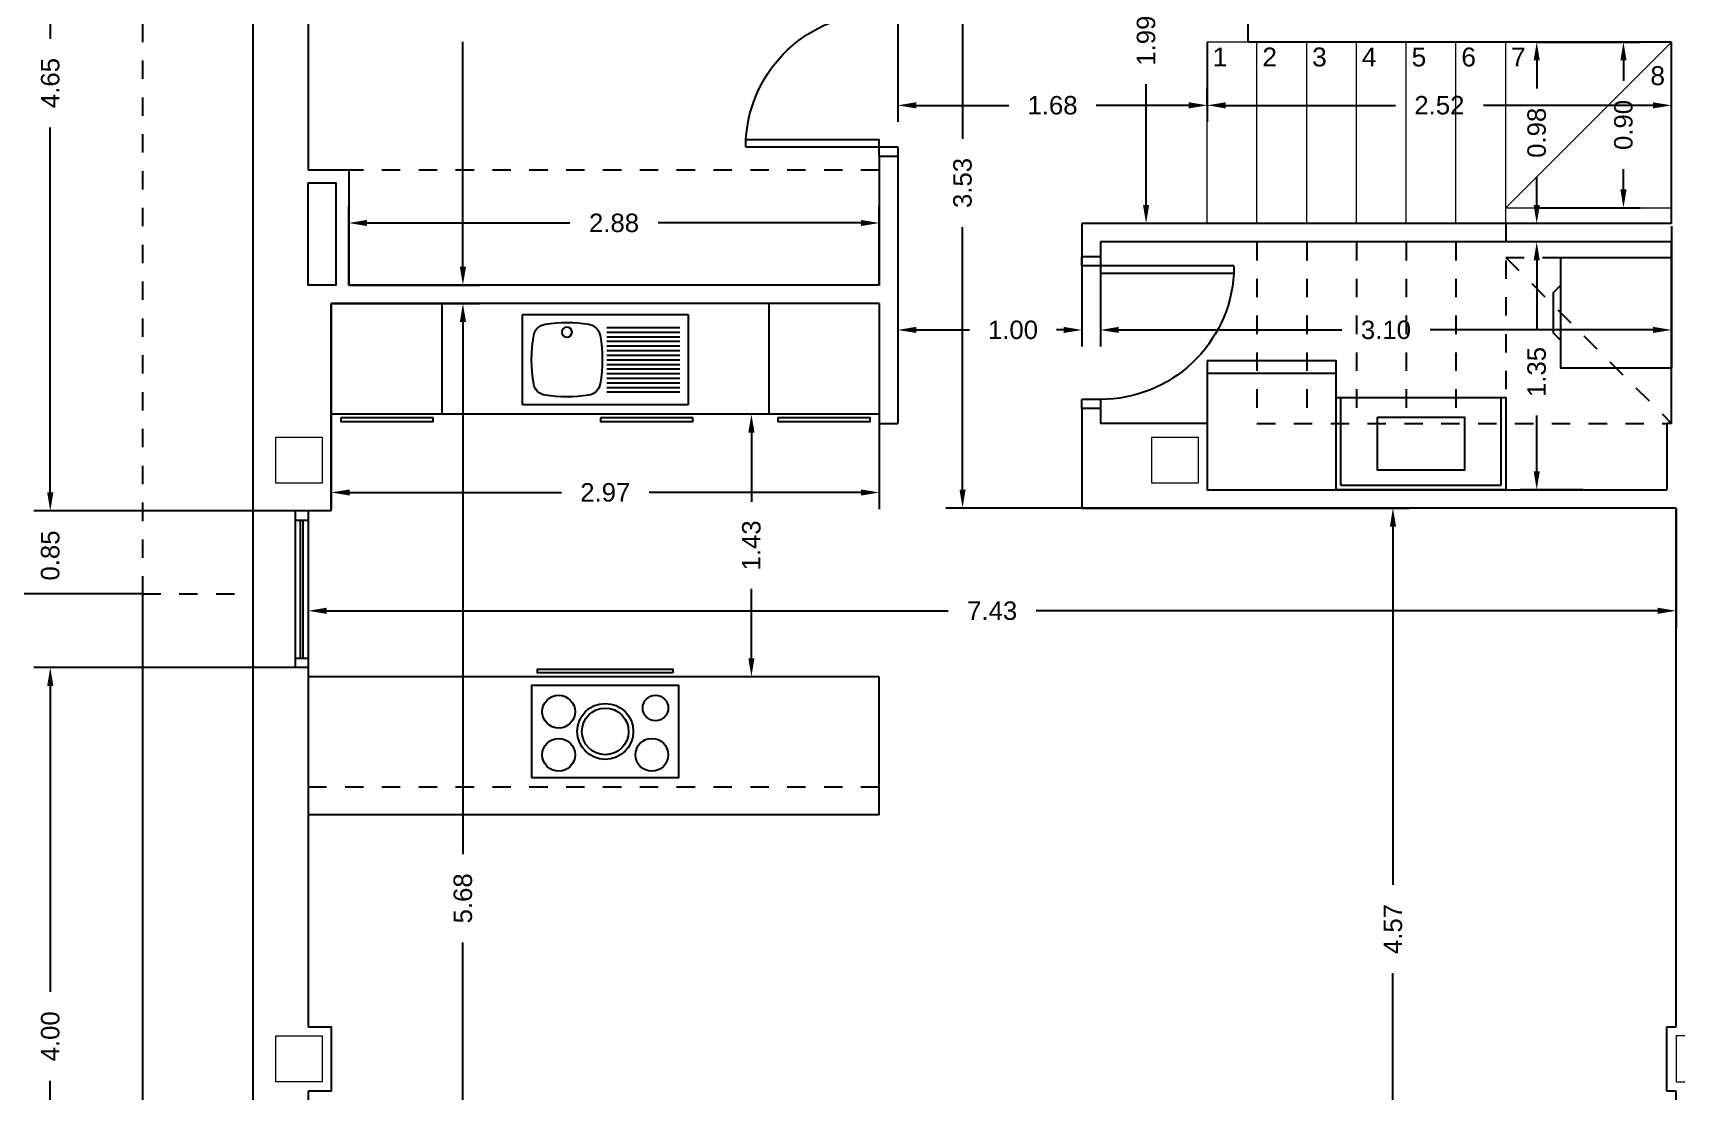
# Model space of a CAD drawing. Header units: millimetres. Extents: x 441156 to 441653, y 4514887 to 4515266.
# Drawn here: x 441298.74 to 441307.66, y 4515206.7 to 4515212.45 of the extents above; entities that cross this region are included whole.
import ezdxf
from ezdxf.enums import TextEntityAlignment as Align

# ---------------------------------------------------------------- set-up
doc = ezdxf.new("R2010")
doc.units = ezdxf.units.MM
doc.linetypes.add('CONTINUA', pattern=[0])
doc.linetypes.add('RAYITAS', pattern=[0.375, 0.25, -0.125])
for name, color, linetype in [('01_cotas', 254, 'Continuous'), ('01_muros', 1, 'Continuous'), ('01_proyección', 4, 'RAYITAS'), ('01_puertas', 2, 'Continuous'), ('01_sanitarios', 250, 'Continuous'), ('01_tabiques', 3, 'Continuous'), ('01_textos', 7, 'Continuous'), ('01_ventanas', 2, 'Continuous')]:
    doc.layers.add(name, color=color, linetype=linetype)
doc.layers.add('01_pilares baja', color=5, linetype='Continuous', lineweight=20)
doc.layers.add('01_varios', color=4, linetype='Continuous', lineweight=0)
doc.styles.add('Estilo1', font='swissel.ttf')
doc.styles.add('NIEVES2', font='sanss___.ttf')
doc.styles.add('ROMANS', font='romans')
doc.dimstyles.new('DECIMAL-50', dxfattribs={"dimtxt": 0.08, "dimasz": 0.15, "dimexe": 0.09, "dimexo": 0, "dimgap": 0.09, "dimtad": 0, "dimzin": 0, "dimdsep": 46, "dimtxsty": 'ROMANS', "dimcen": 0.09, "dimclrt": 6, "dimadec": 0, "dimazin": 0, "dimtfac": 1.38, "dimtix": 1, "dimtofl": 0, "dimtmove": 2, "dimatfit": 3, "dimldrblk": 'OBLIQUE', "dimfxl": 1, "dimtolj": 1, "dimtzin": 0, "dimarcsym": 0})

# ---------------------------------------------------------------- blocks, each defined once
blk = doc.blocks.new('*D90')
at = {"layer": '01_cotas', "color": 0, "linetype": 'CONTINUA', "lineweight": -2, "transparency": 16777216}
for p, q in [((441299.9321, 4515214.498), (441298.7421, 4515214.498)), ((441299.9321, 4515209.853), (441298.7421, 4515209.853))]:
    blk.add_line(p, q, dxfattribs=at)
at = {"layer": '01_cotas', "color": 0, "lineweight": -2, "transparency": 16777216}
for p, q in [((441298.8321, 4515214.398), (441298.8321, 4515212.4163)), ((441298.8321, 4515209.953), (441298.8321, 4515211.9348))]:
    blk.add_line(p, q, dxfattribs=at)
at = {"layer": '01_cotas', "color": 0, "transparency": 16777216}
for points in [[(441298.8155, 4515214.398), (441298.8488, 4515214.398), (441298.8321, 4515214.498)], [(441298.8155, 4515209.953), (441298.8488, 4515209.953), (441298.8321, 4515209.853)]]:
    blk.add_solid(points, dxfattribs=at)
at = {"layer": '01_cotas', "color": 7, "transparency": 16777216, "insert": (441298.8321, 4515212.1755), "char_height": 0.1, "attachment_point": 5, "rotation": 90, "style": 'Estilo1'}
blk.add_mtext('\\A1;4.65', dxfattribs=at)
blk = doc.blocks.new('*D88')
at = {"layer": '01_cotas', "color": 0, "linetype": 'CONTINUA', "lineweight": -2, "transparency": 16777216}
for p, q in [((441299.9321, 4515214.498), (441298.2421, 4515214.498)), ((441299.9321, 4515204.998), (441298.2421, 4515204.998))]:
    blk.add_line(p, q, dxfattribs=at)
at = {"layer": '01_cotas', "color": 0, "lineweight": -2, "transparency": 16777216}
for p, q in [((441298.3321, 4515214.398), (441298.3321, 4515209.9888)), ((441298.3321, 4515205.098), (441298.3321, 4515209.5073))]:
    blk.add_line(p, q, dxfattribs=at)
at = {"layer": '01_cotas', "color": 0, "transparency": 16777216}
for points in [[(441298.3155, 4515214.398), (441298.3488, 4515214.398), (441298.3321, 4515214.498)], [(441298.3155, 4515205.098), (441298.3488, 4515205.098), (441298.3321, 4515204.998)]]:
    blk.add_solid(points, dxfattribs=at)
at = {"layer": '01_cotas', "color": 7, "transparency": 16777216, "insert": (441298.3321, 4515209.748), "char_height": 0.1, "attachment_point": 5, "rotation": 90, "style": 'Estilo1'}
blk.add_mtext('\\A1;9.50', dxfattribs=at)
blk = doc.blocks.new('*D92')
at = {"layer": '01_cotas', "color": 0, "linetype": 'CONTINUA', "lineweight": -2, "transparency": 16777216}
for p, q in [((441299.3321, 4515215.098), (441297.7421, 4515215.098)), ((441299.3321, 4515209.403), (441297.7421, 4515209.403))]:
    blk.add_line(p, q, dxfattribs=at)
at = {"layer": '01_cotas', "color": 0, "lineweight": -2, "transparency": 16777216}
for p, q in [((441297.8321, 4515214.998), (441297.8321, 4515212.4906)), ((441297.8321, 4515209.503), (441297.8321, 4515212.0104))]:
    blk.add_line(p, q, dxfattribs=at)
at = {"layer": '01_cotas', "color": 0, "transparency": 16777216}
for points in [[(441297.8155, 4515214.998), (441297.8488, 4515214.998), (441297.8321, 4515215.098)], [(441297.8155, 4515209.503), (441297.8488, 4515209.503), (441297.8321, 4515209.403)]]:
    blk.add_solid(points, dxfattribs=at)
at = {"layer": '01_cotas', "color": 7, "transparency": 16777216, "insert": (441297.8321, 4515212.2505), "char_height": 0.1, "attachment_point": 5, "rotation": 90, "style": 'Estilo1'}
blk.add_mtext('\\A1;5.70', dxfattribs=at)
blk = doc.blocks.new('*D95')
at = {"layer": '01_cotas', "color": 0, "linetype": 'CONTINUA', "lineweight": -2, "transparency": 16777216}
for p, q in [((441300.3571, 4515214.198), (441301.1619, 4515214.198)), ((441300.4521, 4515211.078), (441301.1619, 4515211.078))]:
    blk.add_line(p, q, dxfattribs=at)
at = {"layer": '01_cotas', "color": 0, "lineweight": -2, "transparency": 16777216}
for p, q in [((441301.0719, 4515214.098), (441301.0719, 4515212.8771)), ((441301.0719, 4515211.178), (441301.0719, 4515212.399))]:
    blk.add_line(p, q, dxfattribs=at)
at = {"layer": '01_cotas', "color": 0, "transparency": 16777216}
for points in [[(441301.0552, 4515214.098), (441301.0886, 4515214.098), (441301.0719, 4515214.198)], [(441301.0552, 4515211.178), (441301.0886, 4515211.178), (441301.0719, 4515211.078)]]:
    blk.add_solid(points, dxfattribs=at)
at = {"layer": '01_cotas', "color": 7, "transparency": 16777216, "insert": (441301.0719, 4515212.638), "char_height": 0.1, "attachment_point": 5, "rotation": 90, "style": 'Estilo1'}
blk.add_mtext('\\A1;3.12', dxfattribs=at)
blk = doc.blocks.new('*D97')
at = {"layer": '01_cotas', "color": 0, "linetype": 'CONTINUA', "lineweight": -2, "transparency": 16777216}
for p, q in [((441303.4321, 4515212.6036), (441303.4321, 4515211.9645)), ((441305.1121, 4515212.398), (441305.1121, 4515211.9645))]:
    blk.add_line(p, q, dxfattribs=at)
at = {"layer": '01_cotas', "color": 0, "lineweight": -2, "transparency": 16777216}
for p, q in [((441303.5321, 4515212.0545), (441304.0357, 4515212.0545)), ((441305.0121, 4515212.0545), (441304.5086, 4515212.0545))]:
    blk.add_line(p, q, dxfattribs=at)
at = {"layer": '01_cotas', "color": 0, "transparency": 16777216}
for points in [[(441303.5321, 4515212.0712), (441303.5321, 4515212.0379), (441303.4321, 4515212.0545)], [(441305.0121, 4515212.0712), (441305.0121, 4515212.0379), (441305.1121, 4515212.0545)]]:
    blk.add_solid(points, dxfattribs=at)
at = {"layer": '01_cotas', "color": 7, "transparency": 16777216, "insert": (441304.2721, 4515212.0545), "char_height": 0.1, "attachment_point": 5, "style": 'Estilo1'}
blk.add_mtext('\\A1;1.68', dxfattribs=at)
blk = doc.blocks.new('*D98')
at = {"layer": '01_cotas', "color": 0, "linetype": 'CONTINUA', "lineweight": -2, "transparency": 16777216}
for p, q in [((441300.4521, 4515211.078), (441300.4521, 4515211.5059)), ((441303.3321, 4515211.078), (441303.3321, 4515211.5059))]:
    blk.add_line(p, q, dxfattribs=at)
at = {"layer": '01_cotas', "color": 0, "lineweight": -2, "transparency": 16777216}
for p, q in [((441300.5521, 4515211.4159), (441301.6519, 4515211.4159)), ((441303.2321, 4515211.4159), (441302.1323, 4515211.4159))]:
    blk.add_line(p, q, dxfattribs=at)
at = {"layer": '01_cotas', "color": 0, "transparency": 16777216}
for points in [[(441300.5521, 4515211.4326), (441300.5521, 4515211.3992), (441300.4521, 4515211.4159)], [(441303.2321, 4515211.4326), (441303.2321, 4515211.3992), (441303.3321, 4515211.4159)]]:
    blk.add_solid(points, dxfattribs=at)
at = {"layer": '01_cotas', "color": 7, "transparency": 16777216, "insert": (441301.8921, 4515211.4159), "char_height": 0.1, "attachment_point": 5, "style": 'Estilo1'}
blk.add_mtext('\\A1;2.88', dxfattribs=at)
blk = doc.blocks.new('*D99')
at = {"layer": '01_cotas', "color": 0, "linetype": 'CONTINUA', "lineweight": -2, "transparency": 16777216}
for p, q in [((441303.4321, 4515211.498), (441303.4321, 4515210.7453)), ((441304.4321, 4515211.323), (441304.4321, 4515210.7453))]:
    blk.add_line(p, q, dxfattribs=at)
at = {"layer": '01_cotas', "color": 0, "lineweight": -2, "transparency": 16777216}
for p, q in [((441303.5321, 4515210.8353), (441303.8214, 4515210.8353)), ((441304.3321, 4515210.8353), (441304.2941, 4515210.8353))]:
    blk.add_line(p, q, dxfattribs=at)
at = {"layer": '01_cotas', "color": 0, "transparency": 16777216}
for points in [[(441303.5321, 4515210.852), (441303.5321, 4515210.8187), (441303.4321, 4515210.8353)], [(441304.3321, 4515210.852), (441304.3321, 4515210.8187), (441304.4321, 4515210.8353)]]:
    blk.add_solid(points, dxfattribs=at)
at = {"layer": '01_cotas', "color": 7, "transparency": 16777216, "insert": (441304.0577, 4515210.8353), "char_height": 0.1, "attachment_point": 5, "style": 'Estilo1'}
blk.add_mtext('\\A1;1.00', dxfattribs=at)
blk = doc.blocks.new('*D100')
at = {"layer": '01_cotas', "color": 0, "linetype": 'CONTINUA', "lineweight": -2, "transparency": 16777216}
for p, q in [((441304.5321, 4515211.313), (441304.5321, 4515210.7453)), ((441307.6321, 4515211.398), (441307.6321, 4515210.7453))]:
    blk.add_line(p, q, dxfattribs=at)
at = {"layer": '01_cotas', "color": 0, "lineweight": -2, "transparency": 16777216}
for p, q in [((441304.6321, 4515210.8353), (441305.842, 4515210.8353)), ((441307.5321, 4515210.8353), (441306.3222, 4515210.8353))]:
    blk.add_line(p, q, dxfattribs=at)
at = {"layer": '01_cotas', "color": 0, "transparency": 16777216}
for points in [[(441304.6321, 4515210.852), (441304.6321, 4515210.8187), (441304.5321, 4515210.8353)], [(441307.5321, 4515210.852), (441307.5321, 4515210.8187), (441307.6321, 4515210.8353)]]:
    blk.add_solid(points, dxfattribs=at)
at = {"layer": '01_cotas', "color": 7, "transparency": 16777216, "insert": (441306.0821, 4515210.8353), "char_height": 0.1, "attachment_point": 5, "style": 'Estilo1'}
blk.add_mtext('\\A1;3.10', dxfattribs=at)
blk = doc.blocks.new('*D101')
at = {"layer": '01_cotas', "color": 0, "linetype": 'CONTINUA', "lineweight": -2, "transparency": 16777216}
for p, q in [((441307.1521, 4515211.313), (441306.8104, 4515211.313)), ((441307.1521, 4515209.968), (441306.8104, 4515209.968))]:
    blk.add_line(p, q, dxfattribs=at)
at = {"layer": '01_cotas', "color": 0, "lineweight": -2, "transparency": 16777216}
for p, q in [((441306.9004, 4515211.213), (441306.9004, 4515210.8435)), ((441306.9004, 4515210.068), (441306.9004, 4515210.3707))]:
    blk.add_line(p, q, dxfattribs=at)
at = {"layer": '01_cotas', "color": 0, "transparency": 16777216}
for points in [[(441306.8837, 4515211.213), (441306.9171, 4515211.213), (441306.9004, 4515211.313)], [(441306.8837, 4515210.068), (441306.9171, 4515210.068), (441306.9004, 4515209.968)]]:
    blk.add_solid(points, dxfattribs=at)
at = {"layer": '01_cotas', "color": 7, "transparency": 16777216, "insert": (441306.9004, 4515210.6071), "char_height": 0.1, "attachment_point": 5, "rotation": 90, "style": 'Estilo1'}
blk.add_mtext('\\A1;1.35', dxfattribs=at)
blk = doc.blocks.new('*D104')
at = {"layer": '01_cotas', "color": 0, "linetype": 'CONTINUA', "lineweight": -2, "transparency": 16777216}
for p, q in [((441304.7994, 4515213.398), (441304.6901, 4515213.398)), ((441304.7994, 4515211.413), (441304.6901, 4515211.413))]:
    blk.add_line(p, q, dxfattribs=at)
at = {"layer": '01_cotas', "color": 0, "lineweight": -2, "transparency": 16777216}
for p, q in [((441304.7801, 4515213.298), (441304.7801, 4515212.642)), ((441304.7801, 4515211.513), (441304.7801, 4515212.1691))]:
    blk.add_line(p, q, dxfattribs=at)
at = {"layer": '01_cotas', "color": 0, "transparency": 16777216}
for points in [[(441304.7634, 4515213.298), (441304.7967, 4515213.298), (441304.7801, 4515213.398)], [(441304.7634, 4515211.513), (441304.7967, 4515211.513), (441304.7801, 4515211.413)]]:
    blk.add_solid(points, dxfattribs=at)
at = {"layer": '01_cotas', "color": 7, "transparency": 16777216, "insert": (441304.7801, 4515212.4055), "char_height": 0.1, "attachment_point": 5, "rotation": 90, "style": 'Estilo1'}
blk.add_mtext('\\A1;1.99', dxfattribs=at)
blk = doc.blocks.new('*D105')
at = {"layer": '01_cotas', "color": 0, "linetype": 'CONTINUA', "lineweight": -2, "transparency": 16777216}
for p, q in [((441300.2321, 4515209.853), (441300.2321, 4515209.2205)), ((441307.6571, 4515209.868), (441307.6571, 4515209.2205))]:
    blk.add_line(p, q, dxfattribs=at)
at = {"layer": '01_cotas', "color": 0, "lineweight": -2, "transparency": 16777216}
for p, q in [((441300.3321, 4515209.3105), (441303.7051, 4515209.3105)), ((441307.5571, 4515209.3105), (441304.1842, 4515209.3105))]:
    blk.add_line(p, q, dxfattribs=at)
at = {"layer": '01_cotas', "color": 0, "transparency": 16777216}
for points in [[(441300.3321, 4515209.3272), (441300.3321, 4515209.2939), (441300.2321, 4515209.3105)], [(441307.5571, 4515209.3272), (441307.5571, 4515209.2939), (441307.6571, 4515209.3105)]]:
    blk.add_solid(points, dxfattribs=at)
at = {"layer": '01_cotas', "color": 7, "transparency": 16777216, "insert": (441303.9446, 4515209.3105), "char_height": 0.1, "attachment_point": 5, "style": 'Estilo1'}
blk.add_mtext('\\A1;7.43', dxfattribs=at)
blk = doc.blocks.new('*D106')
at = {"layer": '01_cotas', "color": 0, "linetype": 'CONTINUA', "lineweight": -2, "transparency": 16777216}
for p, q in [((441304.4321, 4515209.868), (441306.21, 4515209.868)), ((441305.212, 4515205.2979), (441306.21, 4515205.2979))]:
    blk.add_line(p, q, dxfattribs=at)
at = {"layer": '01_cotas', "color": 0, "lineweight": -2, "transparency": 16777216}
for p, q in [((441306.12, 4515209.768), (441306.12, 4515207.8221)), ((441306.12, 4515205.3979), (441306.12, 4515207.3438))]:
    blk.add_line(p, q, dxfattribs=at)
at = {"layer": '01_cotas', "color": 0, "transparency": 16777216}
for points in [[(441306.1034, 4515209.768), (441306.1367, 4515209.768), (441306.12, 4515209.868)], [(441306.1034, 4515205.3979), (441306.1367, 4515205.3979), (441306.12, 4515205.2979)]]:
    blk.add_solid(points, dxfattribs=at)
at = {"layer": '01_cotas', "color": 7, "transparency": 16777216, "insert": (441306.12, 4515207.583), "char_height": 0.1, "attachment_point": 5, "rotation": 90, "style": 'Estilo1'}
blk.add_mtext('\\A1;4.57', dxfattribs=at)
blk = doc.blocks.new('*D107')
at = {"layer": '01_cotas', "color": 0, "linetype": 'CONTINUA', "lineweight": -2, "transparency": 16777216}
for p, q in [((441300.3571, 4515210.978), (441301.1619, 4515210.978)), ((441300.5271, 4515205.298), (441301.1619, 4515205.298))]:
    blk.add_line(p, q, dxfattribs=at)
at = {"layer": '01_cotas', "color": 0, "lineweight": -2, "transparency": 16777216}
for p, q in [((441301.0719, 4515210.878), (441301.0719, 4515207.9897)), ((441301.0719, 4515205.398), (441301.0719, 4515207.5093))]:
    blk.add_line(p, q, dxfattribs=at)
at = {"layer": '01_cotas', "color": 0, "transparency": 16777216}
for points in [[(441301.0552, 4515210.878), (441301.0886, 4515210.878), (441301.0719, 4515210.978)], [(441301.0552, 4515205.398), (441301.0886, 4515205.398), (441301.0719, 4515205.298)]]:
    blk.add_solid(points, dxfattribs=at)
at = {"layer": '01_cotas', "color": 7, "transparency": 16777216, "insert": (441301.0719, 4515207.7495), "char_height": 0.1, "attachment_point": 5, "rotation": 90, "style": 'Estilo1'}
blk.add_mtext('\\A1;5.68', dxfattribs=at)
blk = doc.blocks.new('*D108')
at = {"layer": '01_cotas', "color": 0, "linetype": 'CONTINUA', "lineweight": -2, "transparency": 16777216}
for p, q in [((441300.3571, 4515210.978), (441300.3571, 4515209.8629)), ((441303.3321, 4515210.978), (441303.3321, 4515209.8629))]:
    blk.add_line(p, q, dxfattribs=at)
at = {"layer": '01_cotas', "color": 0, "lineweight": -2, "transparency": 16777216}
for p, q in [((441300.4571, 4515209.9529), (441301.6061, 4515209.9529)), ((441303.2321, 4515209.9529), (441302.0832, 4515209.9529))]:
    blk.add_line(p, q, dxfattribs=at)
at = {"layer": '01_cotas', "color": 0, "transparency": 16777216}
for points in [[(441300.4571, 4515209.9695), (441300.4571, 4515209.9362), (441300.3571, 4515209.9529)], [(441303.2321, 4515209.9695), (441303.2321, 4515209.9362), (441303.3321, 4515209.9529)]]:
    blk.add_solid(points, dxfattribs=at)
at = {"layer": '01_cotas', "color": 7, "transparency": 16777216, "insert": (441301.8446, 4515209.9529), "char_height": 0.1, "attachment_point": 5, "style": 'Estilo1'}
blk.add_mtext('\\A1;2.97', dxfattribs=at)
blk = doc.blocks.new('*D109')
at = {"layer": '01_cotas', "color": 0, "linetype": 'CONTINUA', "lineweight": -2, "transparency": 16777216}
for p, q in [((441302.7321, 4515210.378), (441302.5478, 4515210.378)), ((441302.9, 4515208.953), (441302.5478, 4515208.953))]:
    blk.add_line(p, q, dxfattribs=at)
at = {"layer": '01_cotas', "color": 0, "lineweight": -2, "transparency": 16777216}
for p, q in [((441302.6378, 4515210.278), (441302.6378, 4515209.9018)), ((441302.6378, 4515209.053), (441302.6378, 4515209.4292))]:
    blk.add_line(p, q, dxfattribs=at)
at = {"layer": '01_cotas', "color": 0, "transparency": 16777216}
for points in [[(441302.6211, 4515210.278), (441302.6544, 4515210.278), (441302.6378, 4515210.378)], [(441302.6211, 4515209.053), (441302.6544, 4515209.053), (441302.6378, 4515208.953)]]:
    blk.add_solid(points, dxfattribs=at)
at = {"layer": '01_cotas', "color": 7, "transparency": 16777216, "insert": (441302.6378, 4515209.6655), "char_height": 0.1, "attachment_point": 5, "rotation": 90, "style": 'Estilo1'}
blk.add_mtext('\\A1;1.43', dxfattribs=at)
blk = doc.blocks.new('*D110')
at = {"layer": '01_cotas', "color": 0, "linetype": 'CONTINUA', "lineweight": -2, "transparency": 16777216}
for p, q in [((441305.1121, 4515212.0545), (441305.1121, 4515212.1445)), ((441307.6321, 4515212.0545), (441307.6321, 4515212.1445))]:
    blk.add_line(p, q, dxfattribs=at)
at = {"layer": '01_cotas', "color": 0, "lineweight": -2, "transparency": 16777216}
for p, q in [((441305.2121, 4515212.0545), (441306.133, 4515212.0545)), ((441307.5321, 4515212.0545), (441306.6112, 4515212.0545))]:
    blk.add_line(p, q, dxfattribs=at)
at = {"layer": '01_cotas', "color": 0, "transparency": 16777216}
for points in [[(441305.2121, 4515212.0712), (441305.2121, 4515212.0379), (441305.1121, 4515212.0545)], [(441307.5321, 4515212.0712), (441307.5321, 4515212.0379), (441307.6321, 4515212.0545)]]:
    blk.add_solid(points, dxfattribs=at)
at = {"layer": '01_cotas', "color": 7, "transparency": 16777216, "insert": (441306.3721, 4515212.0545), "char_height": 0.1, "attachment_point": 5, "style": 'Estilo1'}
blk.add_mtext('\\A1;2.52', dxfattribs=at)
blk = doc.blocks.new('*D93')
at = {"layer": '01_cotas', "color": 0, "linetype": 'CONTINUA', "lineweight": -2, "transparency": 16777216}
for p, q in [((441304.4321, 4515213.398), (441303.6939, 4515213.398)), ((441304.4321, 4515209.868), (441303.6939, 4515209.868))]:
    blk.add_line(p, q, dxfattribs=at)
at = {"layer": '01_cotas', "color": 0, "lineweight": -2, "transparency": 16777216}
for p, q in [((441303.7839, 4515213.298), (441303.7839, 4515211.8731)), ((441303.7839, 4515209.968), (441303.7839, 4515211.393))]:
    blk.add_line(p, q, dxfattribs=at)
at = {"layer": '01_cotas', "color": 0, "transparency": 16777216}
for points in [[(441303.7672, 4515213.298), (441303.8006, 4515213.298), (441303.7839, 4515213.398)], [(441303.7672, 4515209.968), (441303.8006, 4515209.968), (441303.7839, 4515209.868)]]:
    blk.add_solid(points, dxfattribs=at)
at = {"layer": '01_cotas', "color": 7, "transparency": 16777216, "insert": (441303.7839, 4515211.633), "char_height": 0.1, "attachment_point": 5, "rotation": 90, "style": 'Estilo1'}
blk.add_mtext('\\A1;3.53', dxfattribs=at)
blk = doc.blocks.new('*D125')
at = {"layer": '01_cotas', "color": 0, "linetype": 'CONTINUA', "lineweight": -2, "transparency": 16777216}
for p, q in [((441299.3321, 4515209.403), (441299.3321, 4515200.908)), ((441299.9321, 4515209.403), (441299.9321, 4515200.908))]:
    blk.add_line(p, q, dxfattribs=at)
at = {"layer": '01_cotas', "color": 0, "lineweight": -2, "transparency": 16777216}
for p, q in [((441299.2321, 4515200.998), (441299.1321, 4515200.998)), ((441300.0321, 4515200.998), (441300.1321, 4515200.998))]:
    blk.add_line(p, q, dxfattribs=at)
at = {"layer": '01_cotas', "color": 0, "transparency": 16777216}
for points in [[(441299.2321, 4515201.0147), (441299.2321, 4515200.9813), (441299.3321, 4515200.998)], [(441300.0321, 4515201.0147), (441300.0321, 4515200.9813), (441299.9321, 4515200.998)]]:
    blk.add_solid(points, dxfattribs=at)
at = {"layer": '01_cotas', "color": 7, "transparency": 16777216, "insert": (441299.6321, 4515200.998), "char_height": 0.1, "attachment_point": 5, "style": 'Estilo1'}
blk.add_mtext('\\A1;0.60', dxfattribs=at)
blk = doc.blocks.new('*D233')
at = {"layer": '01_cotas', "color": 0, "lineweight": -2, "transparency": 16777216}
for p, q in [((441298.8321, 4515209.953), (441298.8321, 4515210.053)), ((441298.8321, 4515208.903), (441298.8321, 4515208.803))]:
    blk.add_line(p, q, dxfattribs=at)
at = {"layer": '01_cotas', "color": 0, "linetype": 'CONTINUA', "lineweight": -2, "transparency": 16777216}
for p, q in [((441299.9321, 4515209.853), (441298.7421, 4515209.853)), ((441299.9321, 4515209.003), (441298.7421, 4515209.003))]:
    blk.add_line(p, q, dxfattribs=at)
at = {"layer": '01_cotas', "color": 0, "transparency": 16777216}
for points in [[(441298.8155, 4515209.953), (441298.8488, 4515209.953), (441298.8321, 4515209.853)], [(441298.8155, 4515208.903), (441298.8488, 4515208.903), (441298.8321, 4515209.003)]]:
    blk.add_solid(points, dxfattribs=at)
at = {"layer": '01_cotas', "color": 7, "transparency": 16777216, "insert": (441298.8321, 4515209.6108), "char_height": 0.1, "attachment_point": 5, "rotation": 90, "style": 'Estilo1'}
blk.add_mtext('\\A1;0.85', dxfattribs=at)
blk = doc.blocks.new('*D234')
at = {"layer": '01_cotas', "color": 0, "linetype": 'CONTINUA', "lineweight": -2, "transparency": 16777216}
for p, q in [((441299.9321, 4515209.003), (441298.7421, 4515209.003)), ((441299.9321, 4515204.998), (441298.7421, 4515204.998))]:
    blk.add_line(p, q, dxfattribs=at)
at = {"layer": '01_cotas', "color": 0, "lineweight": -2, "transparency": 16777216}
for p, q in [((441298.8321, 4515208.903), (441298.8321, 4515207.2413)), ((441298.8321, 4515205.098), (441298.8321, 4515206.7598))]:
    blk.add_line(p, q, dxfattribs=at)
at = {"layer": '01_cotas', "color": 0, "transparency": 16777216}
for points in [[(441298.8155, 4515208.903), (441298.8488, 4515208.903), (441298.8321, 4515209.003)], [(441298.8155, 4515205.098), (441298.8488, 4515205.098), (441298.8321, 4515204.998)]]:
    blk.add_solid(points, dxfattribs=at)
at = {"layer": '01_cotas', "color": 7, "transparency": 16777216, "insert": (441298.8321, 4515207.0005), "char_height": 0.1, "attachment_point": 5, "rotation": 90, "style": 'Estilo1'}
blk.add_mtext('\\A1;4.00', dxfattribs=at)
blk = doc.blocks.new('P725-10')
for p, q in [((-0.05, 0.8238), (-0.0914, 0.8238)), ((-0.0914, 0.8238), (-0.0914, 0.1)), ((-0.05, 0.8238), (-0.05, 0)), ((-0.775, 0.1), (-0.825, 0.1)), ((-0.775, 0.1), (-0.775, 0)), ((0, 0.1), (-0.0914, 0.1)), ((-0.825, 0), (-0.775, 0)), ((-0.05, 0), (0, 0))]:
    blk.add_line(p, q)
blk.add_arc((-0.05, 0.1), 0.725, 93.27583, 180)
blk = doc.blocks.new('5-fuegos')
blk.add_lwpolyline([(-0.4, -0.25), (0.4, -0.25), (0.4, 0.25), (-0.4, 0.25)], close=True)
for centre, radius in [((-0.2528, 0.1071), 0.089), ((0.2726, 0.1268), 0.0693), ((0, 0), 0.1518), ((0, 0), 0.1268), ((-0.2528, -0.1268), 0.089), ((0.2528, -0.1268), 0.089)]:
    blk.add_circle(centre, radius)
blk = doc.blocks.new('A$C0D2B3CAA')
at = {"layer": '01_sanitarios', "ltscale": 0.5}
for p, q in [((0.49, 0.9), (0, 0.9)), ((0, 0.9), (0, 0)), ((0.49, 0), (0.49, 0.9)), ((0.07, 0.459), (0.07, 0.855)), ((0.095, 0.459), (0.095, 0.855)), ((0.12, 0.459), (0.12, 0.855)), ((0.145, 0.459), (0.145, 0.855)), ((0.17, 0.459), (0.17, 0.855)), ((0.195, 0.459), (0.195, 0.855)), ((0.22, 0.459), (0.22, 0.855)), ((0.245, 0.459), (0.245, 0.855)), ((0.27, 0.459), (0.27, 0.855)), ((0.295, 0.459), (0.295, 0.855)), ((0.32, 0.459), (0.32, 0.855)), ((0.345, 0.459), (0.345, 0.855)), ((0.37, 0.459), (0.37, 0.855)), ((0.395, 0.459), (0.395, 0.855)), ((0.42, 0.459), (0.42, 0.855)), ((0, 0), (0.49, 0))]:
    blk.add_line(p, q, dxfattribs=at)
blk.add_circle((0.3944, 0.242), 0.0275, dxfattribs=at)
for centre, radius, start, end in [((0.793, 0.242), 0.75, 170.92128, 189.07872), ((0.1265, 0.3485), 0.075, 100.11478, 170.92128), ((0.245, -0.316), 0.75, 79.88522, 100.11478), ((0.3635, 0.3485), 0.075, 9.07872, 79.88522), ((-0.303, 0.242), 0.75, 350.92128, 9.07872), ((0.1265, 0.1355), 0.075, 189.07872, 259.88522), ((0.3635, 0.1355), 0.075, 280.11478, 350.92128), ((0.245, 0.8), 0.75, 259.88522, 280.11478)]:
    blk.add_arc(centre, radius, start, end, dxfattribs=at)
blk = doc.blocks.new('lavadora')
blk.add_lwpolyline([(0.6, 0), (0, 0), (0, 0.6), (0.6, 0.6)], close=True)
blk.add_lwpolyline([(0.6, 0.45), (0.64, 0.41), (0.64, 0.19), (0.6, 0.15)])
blk = doc.blocks.new('*D582')
at = {"layer": '01_cotas', "color": 0, "linetype": 'CONTINUA', "lineweight": -2, "transparency": 16777216}
for p, q in [((441306.9004, 4515212.398), (441307.4611, 4515212.398)), ((441306.9004, 4515211.498), (441307.4611, 4515211.498))]:
    blk.add_line(p, q, dxfattribs=at)
at = {"layer": '01_cotas', "color": 0, "lineweight": -2, "transparency": 16777216}
for p, q in [((441307.3711, 4515212.298), (441307.3711, 4515212.188)), ((441307.3711, 4515211.598), (441307.3711, 4515211.708))]:
    blk.add_line(p, q, dxfattribs=at)
at = {"layer": '01_cotas', "color": 0, "transparency": 16777216}
for points in [[(441307.3545, 4515212.298), (441307.3878, 4515212.298), (441307.3711, 4515212.398)], [(441307.3545, 4515211.598), (441307.3878, 4515211.598), (441307.3711, 4515211.498)]]:
    blk.add_solid(points, dxfattribs=at)
at = {"layer": '01_cotas', "color": 7, "transparency": 16777216, "insert": (441307.3711, 4515211.948), "char_height": 0.1, "attachment_point": 5, "rotation": 90, "style": 'Estilo1'}
blk.add_mtext('\\A1;0.90', dxfattribs=at)
blk = doc.blocks.new('*D583')
at = {"layer": '01_cotas', "color": 0, "linetype": 'CONTINUA', "lineweight": -2, "transparency": 16777216}
for p, q in [((441306.9004, 4515212.398), (441306.8104, 4515212.398)), ((441306.9004, 4515211.413), (441306.8104, 4515211.413))]:
    blk.add_line(p, q, dxfattribs=at)
at = {"layer": '01_cotas', "color": 0, "lineweight": -2, "transparency": 16777216}
for p, q in [((441306.9004, 4515212.298), (441306.9004, 4515212.1456)), ((441306.9004, 4515211.513), (441306.9004, 4515211.6654))]:
    blk.add_line(p, q, dxfattribs=at)
at = {"layer": '01_cotas', "color": 0, "transparency": 16777216}
for points in [[(441306.8837, 4515212.298), (441306.9171, 4515212.298), (441306.9004, 4515212.398)], [(441306.8837, 4515211.513), (441306.9171, 4515211.513), (441306.9004, 4515211.413)]]:
    blk.add_solid(points, dxfattribs=at)
at = {"layer": '01_cotas', "color": 7, "transparency": 16777216, "insert": (441306.9004, 4515211.9055), "char_height": 0.1, "attachment_point": 5, "rotation": 90, "style": 'Estilo1'}
blk.add_mtext('\\A1;0.98', dxfattribs=at)

msp = doc.modelspace()

# ---------------------------------------------------------------- linework, layer by layer
at = {"layer": '01_muros'}
for p, q in [((441299.9321, 4515214.498, 0), (441299.9321, 4515209.853, 0)), ((441300.3571, 4515209.853, 0), (441299.9321, 4515209.853, 0)), ((441300.2321, 4515209.003, 0), (441299.9321, 4515209.003, 0)), ((441299.9321, 4515209.003, 0), (441299.9321, 4515204.998, 0))]:
    msp.add_line(p, q, dxfattribs=at)
at = {"layer": '01_pilares baja'}
for points in [[(441300.3071, 4515210.003), (441300.0571, 4515210.003), (441300.0571, 4515210.253), (441300.3071, 4515210.253), (441300.3071, 4515210.003)], [(441305.062, 4515210.003), (441304.812, 4515210.003), (441304.812, 4515210.253), (441305.062, 4515210.253), (441305.062, 4515210.003)], [(441300.3071, 4515206.753), (441300.0571, 4515206.753), (441300.0571, 4515207.003), (441300.3071, 4515207.003), (441300.3071, 4515206.753)], [(441307.6571, 4515206.753), (441307.9071, 4515206.753), (441307.9071, 4515207.003), (441307.6571, 4515207.003), (441307.6571, 4515206.753)]]:
    msp.add_lwpolyline(points, close=True, dxfattribs=at)
at = {"layer": '01_proyección', "color": 120, "ltscale": 0.25}
for p, q in [((441303.3321, 4515211.703, 0), (441300.4521, 4515211.703, 0)), ((441306.7321, 4515211.413, 0), (441306.7321, 4515210.328, 0)), ((441305.3821, 4515211.313, 0), (441305.3821, 4515210.328, 0)), ((441305.6521, 4515211.313, 0), (441305.6521, 4515210.328, 0)), ((441305.9221, 4515211.313, 0), (441305.9221, 4515210.328, 0)), ((441306.1921, 4515211.313, 0), (441306.1921, 4515210.328, 0)), ((441306.4621, 4515211.313, 0), (441306.4621, 4515210.328, 0)), ((441306.7321, 4515211.228, 0), (441307.6321, 4515211.228, 0)), ((441306.7321, 4515211.228, 0), (441307.6321, 4515210.328, 0)), ((441305.3821, 4515210.328, 0), (441307.6071, 4515210.328, 0)), ((441303.3321, 4515208.353, 0), (441300.2321, 4515208.353, 0))]:
    msp.add_line(p, q, dxfattribs=at)
at = {"layer": '01_proyección', "color": 120, "ltscale": 0.25, "elevation": 0}
msp.add_lwpolyline([(441315.6321, 4515209.403), (441316.2321, 4515209.403), (441316.2321, 4515215.098), (441299.3321, 4515215.098), (441299.3321, 4515209.403), (441299.9321, 4515209.403)], dxfattribs=at)
at = {"layer": '01_sanitarios', "linetype": 'CONTINUA'}
for p, q in [((441300.9571, 4515210.978, 0), (441300.9571, 4515210.378, 0)), ((441302.7321, 4515210.978, 0), (441302.7321, 4515210.378, 0)), ((441305.8121, 4515210.598, 0), (441305.1121, 4515210.598, 0)), ((441305.837, 4515209.993, 0), (441305.837, 4515210.468, 0)), ((441306.7071, 4515209.993, 0), (441306.7071, 4515210.468, 0)), ((441303.3321, 4515210.378, 0), (441300.3571, 4515210.378, 0)), ((441305.837, 4515209.993, 0), (441306.7071, 4515209.993, 0)), ((441303.3321, 4515208.953, 0), (441300.2321, 4515208.953, 0)), ((441303.3321, 4515208.203, 0), (441303.3321, 4515208.953, 0)), ((441303.3321, 4515208.203, 0), (441300.2321, 4515208.203, 0))]:
    msp.add_line(p, q, dxfattribs=at)
at = {"layer": '01_sanitarios', "linetype": 'CONTINUA', "elevation": 0}
for points in [[(441305.1121, 4515210.668), (441305.1121, 4515209.968), (441305.8121, 4515209.968), (441305.8121, 4515210.668)], [(441305.812, 4515210.468), (441306.7321, 4515210.468), (441306.7321, 4515209.968), (441305.812, 4515209.968)], [(441300.4098, 4515210.358), (441300.4098, 4515210.338), (441300.9098, 4515210.338), (441300.9098, 4515210.358)], [(441301.819, 4515210.358), (441301.819, 4515210.338), (441302.319, 4515210.338), (441302.319, 4515210.358)], [(441302.7821, 4515210.358), (441302.7821, 4515210.338), (441303.2821, 4515210.338), (441303.2821, 4515210.358)], [(441306.0359, 4515210.3611), (441306.5082, 4515210.3611), (441306.5082, 4515210.0749), (441306.0359, 4515210.0749)], [(441302.212, 4515208.973), (441301.4772, 4515208.973), (441301.4772, 4515208.9929), (441302.212, 4515208.9929)]]:
    msp.add_lwpolyline(points, close=True, dxfattribs=at)
at = {"layer": '01_tabiques'}
for p, q in [((441300.2321, 4515214.073, 0), (441300.2321, 4515211.703, 0)), ((441305.3321, 4515212.5387, 0), (441305.3321, 4515212.398, 0)), ((441307.6321, 4515212.398, 0), (441305.3321, 4515212.398, 0)), ((441307.6321, 4515211.413, 0), (441307.6321, 4515212.398, 0)), ((441303.3321, 4515211.7786, 0), (441303.3321, 4515211.078, 0)), ((441303.3321, 4515211.7786, 0), (441303.4321, 4515211.7786, 0)), ((441303.4321, 4515211.7786, 0), (441303.4321, 4515210.328, 0)), ((441300.4521, 4515211.703, 0), (441300.2321, 4515211.703, 0)), ((441300.4521, 4515211.703, 0), (441300.4521, 4515211.078, 0)), ((441307.6321, 4515211.413, 0), (441304.4321, 4515211.413, 0)), ((441304.4321, 4515211.413, 0), (441304.4321, 4515211.233, 0)), ((441304.4321, 4515211.413, 0), (441304.4321, 4515211.233, 0)), ((441307.6321, 4515211.313, 0), (441304.5321, 4515211.313, 0)), ((441304.5321, 4515211.313, 0), (441304.5321, 4515211.233, 0)), ((441304.5321, 4515211.313, 0), (441304.5321, 4515211.233, 0)), ((441307.6321, 4515210.328, 0), (441307.6321, 4515211.313, 0)), ((441304.5321, 4515211.233, 0), (441304.4321, 4515211.233, 0)), ((441303.3321, 4515211.078, 0), (441300.4521, 4515211.078, 0)), ((441303.3321, 4515210.978, 0), (441300.3571, 4515210.978, 0)), ((441300.3571, 4515209.853, 0), (441300.3571, 4515210.978, 0)), ((441303.3321, 4515210.978, 0), (441303.3321, 4515210.328, 0)), ((441304.4321, 4515210.408, 0), (441304.4321, 4515209.868, 0)), ((441304.5321, 4515210.408, 0), (441304.4321, 4515210.408, 0)), ((441304.5321, 4515210.408, 0), (441304.5321, 4515210.328, 0)), ((441303.3321, 4515210.328, 0), (441303.4321, 4515210.328, 0)), ((441305.112, 4515210.328, 0), (441304.5321, 4515210.328, 0)), ((441305.1121, 4515210.328, 0), (441305.1121, 4515209.968, 0)), ((441307.6321, 4515210.328, 0), (441307.6071, 4515210.328, 0)), ((441307.6321, 4515210.328, 0), (441307.6071, 4515210.328, 0)), ((441307.6071, 4515210.328, 0), (441307.6071, 4515209.968, 0)), ((441305.1121, 4515209.968, 0), (441307.6071, 4515209.968, 0)), ((441307.6571, 4515209.868, 0), (441304.4321, 4515209.868, 0)), ((441307.6571, 4515207.053, 0), (441307.6571, 4515209.868, 0)), ((441300.2321, 4515209.003, 0), (441300.2321, 4515207.053, 0)), ((441307.6071, 4515206.703, 0), (441307.6071, 4515207.053, 0)), ((441307.6071, 4515207.053, 0), (441307.6571, 4515207.053, 0)), ((441300.2321, 4515206.703, 0), (441300.2321, 4515205.468, 0)), ((441307.6571, 4515206.703, 0), (441307.6071, 4515206.703, 0)), ((441307.6571, 4515205.468, 0), (441307.6571, 4515206.703, 0))]:
    msp.add_line(p, q, dxfattribs=at)
at = {"layer": '01_tabiques', "elevation": 0}
msp.add_lwpolyline([(441300.2321, 4515211.633), (441300.3821, 4515211.633), (441300.3821, 4515211.078), (441300.2321, 4515211.078)], close=True, dxfattribs=at)
msp.add_lwpolyline([(441300.2321, 4515207.053), (441300.3571, 4515207.053), (441300.3571, 4515206.703), (441300.2321, 4515206.703)], dxfattribs=at)
at = {"layer": '01_varios', "linetype": 'CONTINUA'}
for p, q in [((441305.1121, 4515211.413, 0), (441305.1121, 4515212.398, 0)), ((441305.3321, 4515212.398, 0), (441305.1121, 4515212.398, 0)), ((441305.3821, 4515211.413, 0), (441305.3821, 4515212.398, 0)), ((441305.6521, 4515211.413, 0), (441305.6521, 4515212.398, 0)), ((441305.9221, 4515211.413, 0), (441305.9221, 4515212.398, 0)), ((441306.1921, 4515211.413, 0), (441306.1921, 4515212.398, 0)), ((441306.4621, 4515211.413, 0), (441306.4621, 4515212.398, 0)), ((441306.7321, 4515211.413, 0), (441306.7321, 4515212.398, 0)), ((441306.7321, 4515211.498, 0), (441307.6321, 4515212.398, 0)), ((441306.7321, 4515211.498, 0), (441307.6321, 4515211.498, 0))]:
    msp.add_line(p, q, dxfattribs=at)
at = {"layer": '01_ventanas', "color": 2, "linetype": 'CONTINUA'}
for p, q in [((441299.9321, 4515209.853, 0), (441299.9321, 4515209.003, 0)), ((441300.1621, 4515209.853, 0), (441300.1621, 4515209.003, 0)), ((441300.1621, 4515209.803, 0), (441300.2321, 4515209.803, 0)), ((441300.1901, 4515209.053, 0), (441300.1901, 4515209.803, 0)), ((441300.2041, 4515209.053, 0), (441300.2041, 4515209.803, 0)), ((441300.2321, 4515209.853, 0), (441300.2321, 4515209.003, 0)), ((441300.1621, 4515209.053, 0), (441300.2321, 4515209.053, 0))]:
    msp.add_line(p, q, dxfattribs=at)

# ---------------------------------------------------------------- block references
at = {"layer": '01_puertas', "color": 2, "linetype": 'CONTINUA', "xscale": -1}
for p, rotation in [((441303.4321, 4515211.7786, 0), 89.9999999953176), ((441304.4321, 4515211.233, 0), 269.9999999953178)]:
    msp.add_blockref('P725-10', p, dxfattribs=dict(at, rotation=rotation))
at = {"layer": '01_sanitarios', "linetype": 'CONTINUA'}
for name, p, rotation in [('lavadora', (441307.6321, 4515211.228, 0), 180), ('5-fuegos', (441301.8446, 4515208.6558, 0), 0.004195340002118353)]:
    msp.add_blockref(name, p, dxfattribs=dict(at, rotation=rotation))
at = {"layer": '01_sanitarios', "linetype": 'CONTINUA', "xscale": -1, "rotation": 270}
msp.add_blockref('A$C0D2B3CAA', (441301.3946, 4515210.4285, 0), dxfattribs=at)

# ---------------------------------------------------------------- texts
at = {"layer": '01_textos', "style": 'NIEVES2'}
for s, p in [('1', (441305.181, 4515212.2658, 0)), ('2', (441305.451, 4515212.2658, 0)), ('3', (441305.721, 4515212.2658, 0)), ('4', (441305.991, 4515212.2658, 0)), ('5', (441306.261, 4515212.2658, 0)), ('6', (441306.531, 4515212.2658, 0)), ('7', (441306.801, 4515212.2658, 0)), ('8', (441307.557, 4515212.1644, 0))]:
    msp.add_text(s, height=0.1026, dxfattribs=at).set_placement(p, align=Align.CENTER)

# ---------------------------------------------------------------- dimensions: what is measured, and where the dimension line sits
at = {"layer": '01_cotas'}
for base, p1, p2, angle, picture, middle in [((441297.8321301212, 4515209.4030118231), (441299.3321301212, 4515215.0980118234, 0.0000002452), (441299.3321301212, 4515209.4030118231, 0.0000002452), 90, '*D92', (441297.8321301205, 4515212.2505118232)), ((441298.3321, 4515214.498), (441299.9321, 4515204.998, 0), (441299.9321, 4515214.498, 0), 90, '*D88', (441298.3321, 4515209.748)), ((441298.83213, 4515209.853011), (441299.93213, 4515214.498012, 0), (441299.93213, 4515209.853011, 0), 90, '*D90', (441298.83213, 4515212.175511)), ((441301.0719, 4515211.078), (441300.3571, 4515214.198, 0), (441300.4521, 4515211.078, 0), 90, '*D95', (441301.0719, 4515212.638)), ((441303.7839, 4515213.398), (441304.4321, 4515209.868, 0), (441304.4321, 4515213.398), 90, '*D93', (441303.7839, 4515211.633)), ((441304.78007, 4515213.39803), (441304.79944, 4515211.41301, 0), (441304.79942, 4515213.39803, 0), 90, '*D104', (441304.78007, 4515212.40552)), ((441303.4321, 4515212.0545), (441305.1121, 4515212.398, 0), (441303.4321, 4515212.6036, 0), 180, '*D97', (441304.2721, 4515212.0545)), ((441306.9004133626, 4515211.4130118247), (441306.9004133626, 4515212.3980118241, 0.0000002452), (441306.9004133626, 4515211.4130118247, -0.0000009783), 90, '*D583', (441306.9004133619, 4515211.9055118244)), ((441307.3711, 4515211.498), (441306.9004, 4515212.398, 0), (441306.9004, 4515211.498, 0), 90, '*D582', (441307.3711, 4515211.948)), ((441307.6321, 4515212.0545), (441305.1121, 4515212.0545), (441307.6321, 4515212.0545, 0), 180, '*D110', (441306.3721, 4515212.0545)), ((441300.4521, 4515211.4159), (441303.3321, 4515211.078, 0), (441300.4521, 4515211.078, 0), 180, '*D98', (441301.8921, 4515211.4159)), ((441307.6321, 4515210.8353), (441304.5321, 4515211.313, 0), (441307.6321, 4515211.398, 0), 180, '*D100', (441306.0821, 4515210.8353)), ((441300.3571301, 4515209.9528567), (441303.3321299, 4515210.9780118, -0.0000006), (441300.3571301, 4515210.9780118, 0.0000002), 180, '*D108', (441301.84463, 4515209.9528567)), ((441302.637757, 4515208.953011), (441302.73213, 4515210.378012, -0.000001), (441302.899975, 4515208.953011), 90, '*D109', (441302.637757, 4515209.665511)), ((441300.2321298, 4515209.3105254), (441307.6571299, 4515209.868011, -0.0000006), (441300.2321298, 4515209.853011, 0.0000002), 180, '*D105', (441303.9446298, 4515209.3105254)), ((441306.12, 4515205.2979), (441304.4321, 4515209.868, 0), (441305.212, 4515205.2979, 0), 90, '*D106', (441306.12, 4515207.583)), ((441298.83213, 4515204.998012), (441299.93213, 4515209.003011, -0.000001), (441299.93213, 4515204.998012), 90, '*D234', (441298.83213, 4515207.000511))]:
    dim = msp.add_linear_dim(base=base, p1=p1, p2=p2, angle=angle, dimstyle='DECIMAL-50', override={"dimtxt": 0.1, "dimasz": 0.1, "dimtxsty": 'Estilo1', "dimsah": 1, "dimclrt": 7, "dimfxl": 0.09, "dimarcsym": 2}, dxfattribs=at)
    dim.commit()
    dim.dimension.update_dxf_attribs({"geometry": picture, "text_midpoint": middle})
for base, p1, p2, angle, picture, middle in [((441303.4321, 4515210.8353), (441304.4321, 4515211.323, 0), (441303.4321, 4515211.498, 0), 180, '*D99', (441304.0577, 4515210.8353)), ((441306.900413, 4515211.313012), (441307.152142, 4515209.968011, -0.000001), (441307.152142, 4515211.313012, -0.000001), 90, '*D101', (441306.900413, 4515210.607096)), ((441301.0719, 4515205.298), (441300.3571, 4515210.978, 0), (441300.5271, 4515205.298, 0), 90, '*D107', (441301.0719, 4515207.7495)), ((441298.8321, 4515209.003), (441299.9321, 4515209.853), (441299.9321, 4515209.003, 0), 90, '*D233', (441298.8321, 4515209.6108))]:
    dim = msp.add_linear_dim(base=base, p1=p1, p2=p2, angle=angle, dimstyle='DECIMAL-50', override={"dimtxt": 0.1, "dimasz": 0.1, "dimtxsty": 'Estilo1', "dimsah": 1, "dimclrt": 7, "dimfxl": 0.09, "dimarcsym": 2}, dxfattribs=at)
    dim.commit()
    dim.dimension.update_dxf_attribs({"geometry": picture, "text_midpoint": middle, "dimtype": 160})
dim = msp.add_linear_dim(base=(441299.9321, 4515200.998), p1=(441299.3321, 4515209.403, 0), p2=(441299.9321, 4515209.403, 0), dimstyle='DECIMAL-50', override={"dimtxt": 0.1, "dimasz": 0.1, "dimtxsty": 'Estilo1', "dimsah": 1, "dimclrt": 7, "dimfxl": 0.09, "dimarcsym": 2}, dxfattribs=at)
dim.commit()
dim.dimension.update_dxf_attribs({"geometry": '*D125', "text_midpoint": (441299.6321, 4515200.998)})

doc.saveas('drawing.dxf')
